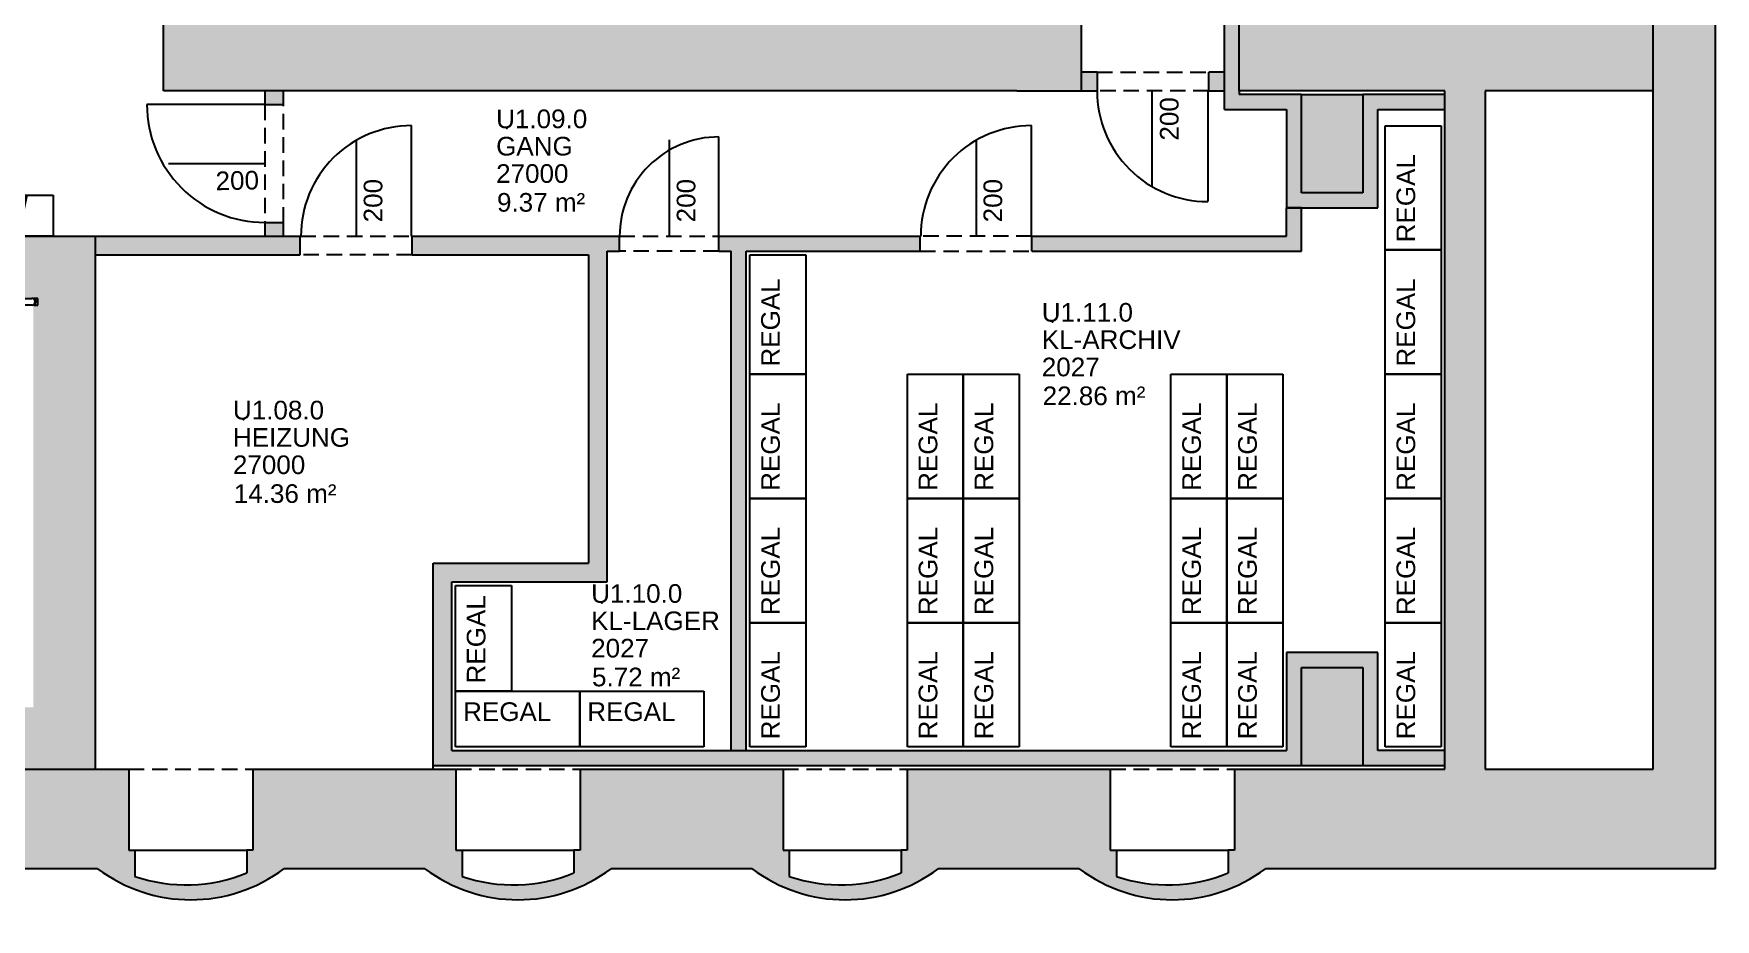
# Model space of a CAD drawing. Header units: centimetres. Extents: x 742 to 3303, y 156 to 2503.
# Drawn here: x 1949 to 3303, y 156 to 868 of the extents above; entities that cross this region are included whole.
import ezdxf
from ezdxf.enums import TextEntityAlignment as Align

# ---------------------------------------------------------------- set-up
doc = ezdxf.new("R2010")
doc.units = ezdxf.units.CM
doc.header["$LTSCALE"] = 50
doc.linetypes.add('VERDECKT', pattern=[0.375, 0.25, -0.125])
for name, color, linetype in [('ARC-Tueren', 5, 'Continuous'), ('ARC-Tueren-nv', 5, 'Continuous'), ('BE-T-PM', 7, 'Continuous'), ('BE-T-RNBVBF', 7, 'Continuous'), ('BS-WA-A-T', 203, 'Continuous'), ('BS-WA-C-NT', 253, 'Continuous'), ('BS-WA-C-T', 253, 'Continuous'), ('BS-WA-S-NT', 201, 'Continuous'), ('BS-WA-S-T', 201, 'Continuous'), ('BS-WA-V-NT', 203, 'VERDECKT'), ('BS-WA-V-T', 203, 'VERDECKT'), ('HB-ZU-MOE-ST', 140, 'Continuous')]:
    doc.layers.add(name, color=color, linetype=linetype)
doc.styles.add('MOE', font='arial.ttf')
doc.styles.add('RNB', font='arial.ttf', dxfattribs={"width": 0.8})
doc.styles.get("Standard").update_dxf_attribs({"font": 'arial.ttf'})

# ---------------------------------------------------------------- blocks, each defined once
blk = doc.blocks.new('RNB-VBF')
at = {"layer": 'BE-T-PM'}
blk.add_point((0, 0), dxfattribs=at)
at = {"layer": 'BE-T-RNBVBF', "style": 'RNB'}
for tag, p in [('RAUM_NUMMER', (-8.6, 0.1)), ('RAUM_BEZEICHNUNG', (-8.6, -21.9)), ('RAUM_NUMMER_OE', (-8.6, -43.9)), ('FLAECHE', (-7.9, -67.1))]:
    blk.add_attdef(tag, p, '', height=15, dxfattribs=at)
for tag, p, height, flags in [('BELEGUNG_MAX', (72.4, -52.8), 2.5, 9), ('BELEGUNG_AUS_MOEBLIERUNGSPLAN', (72.4, -56.9), 2.5, 9), ('BEMERKUNG', (72.4, -69.4), 2.5, 9), ('ID', (72.4, -61.1), 2.5, 9), ('ID_RNB', (72.4, -65.3), 2.5, 9), ('RAUM_NUMMER_PLATZHALTER', (-9.2, -89.3), 15, 1), ('RAUM_HOEHE', (72.4, -73.4), 2.5, 9), ('RAUM_FUNKTION', (72.4, -77.4), 2.5, 9), ('RAUM_AUFBAU', (72.4, -81.4), 2.5, 9), ('RAUM_MIETEINHEIT', (72.4, -85.4), 2.5, 9), ('BODENBELAG_AUS_PLAN', (-9.2, -111.3), 15, 1)]:
    blk.add_attdef(tag, p, '', height=height, dxfattribs=dict(at, flags=flags))
blk = doc.blocks.new('*U6')
for p, q in [((0, 0), (96, 0)), ((0, -45), (0, 0)), ((96, 0), (96, -45)), ((96, -45), (0, -45))]:
    blk.add_line(p, q)
at = {"style": 'MOE'}
blk.add_attdef('BEZEICHNUNG', (6.1, -24.1), '', height=15, dxfattribs=at)
for tag, p, flags in [('LAENGE1', (7.7, -61.2), 3), ('BREITE1', (7.6, -76.7), 3), ('HOEHE', (7.7, -91.8), 1), ('INVENTARNUMMER', (7.7, -107.2), 1), ('HERSTELLER', (7.7, -122.2), 1), ('DB_ID', (7.7, -137.2), 1), ('BEMERKUNG', (7.7, -155.4), 1)]:
    blk.add_attdef(tag, p, '', height=12.5, dxfattribs=dict(at, flags=flags))
blk = doc.blocks.new('*U7')
for p, q in [((0, 0), (100, 0)), ((0, -45), (0, 0)), ((100, 0), (100, -45)), ((100, -45), (0, -45))]:
    blk.add_line(p, q)
at = {"style": 'MOE'}
blk.add_attdef('BEZEICHNUNG', (6.1, -24.1), '', height=15, dxfattribs=at)
for tag, p, flags in [('LAENGE1', (7.7, -61.2), 3), ('BREITE1', (7.6, -76.7), 3), ('HOEHE', (7.7, -91.8), 1), ('INVENTARNUMMER', (7.7, -107.2), 1), ('HERSTELLER', (7.7, -122.2), 1), ('DB_ID', (7.7, -137.2), 1), ('BEMERKUNG', (7.7, -155.4), 1)]:
    blk.add_attdef(tag, p, '', height=12.5, dxfattribs=dict(at, flags=flags))
blk = doc.blocks.new('*U8')
for p, q in [((0, 0), (85, 0)), ((0, -45), (0, 0)), ((85, 0), (85, -45)), ((85, -45), (0, -45))]:
    blk.add_line(p, q)
at = {"style": 'MOE'}
blk.add_attdef('BEZEICHNUNG', (6.1, -24.1), '', height=15, dxfattribs=at)
for tag, p, flags in [('LAENGE1', (7.7, -61.2), 3), ('BREITE1', (7.6, -76.7), 3), ('HOEHE', (7.7, -91.8), 1), ('INVENTARNUMMER', (7.7, -107.2), 1), ('HERSTELLER', (7.7, -122.2), 1), ('DB_ID', (7.7, -137.2), 1), ('BEMERKUNG', (7.7, -155.4), 1)]:
    blk.add_attdef(tag, p, '', height=12.5, dxfattribs=dict(at, flags=flags))
blk = doc.blocks.new('*U32')
at = {"layer": 'ARC-Tueren'}
blk.add_line((-47, -28.3), (-47, -123.3), dxfattribs=at)
blk.add_arc((-47, -28.3), 95, 270, 0, dxfattribs=at)
at = {"layer": 'ARC-Tueren-nv'}
blk.add_line((0.5, -105.9), (0.5, -28.3), dxfattribs=at)
at = {"layer": 'ARC-Tueren-nv', "flags": 1}
for tag, p in [('TUERTYP', (-98.6, 40.2)), ('FLAECHE', (-98.6, 31.6)), ('DORNMASS', (-98.6, 23.1)), ('ANSCHLAGTYP', (-98.6, 14.5)), ('MATERIAL', (-98.6, 5.9)), ('FARBE', (-98.6, -2.6))]:
    blk.add_attdef(tag, p, '', height=5, dxfattribs=at)
at = {"layer": 'ARC-Tueren-nv'}
for tag, p in [('BRANDSCHUTZ-KL', (1.3, 4.2)), ('BEMERKUNG', (4.2, -11.2)), ('TUER-NR', (0.6, -14.2))]:
    blk.add_attdef(tag, text='', height=12.5, dxfattribs=at).set_placement(p, align=Align.CENTER)
at = {"layer": 'ARC-Tueren-nv', "flags": 2}
blk.add_attdef('BREITE1', (-5, -68.5), '', height=15, rotation=91.3087, dxfattribs=at)
at = {"layer": 'ARC-Tueren-nv'}
blk.add_attdef('HOEHE', (22.1, -67.9), '', height=15, rotation=91.3087, dxfattribs=at)
blk = doc.blocks.new('*U34')
at = {"layer": 'ARC-Tueren'}
blk.add_line((-44, -28.3), (-44, -117.4), dxfattribs=at)
blk.add_arc((-44, -28.3), 89.1, 270, 0, dxfattribs=at)
at = {"layer": 'ARC-Tueren-nv'}
blk.add_line((0.5, -105.9), (0.5, -28.3), dxfattribs=at)
at = {"layer": 'ARC-Tueren-nv', "flags": 1}
for tag, p in [('TUERTYP', (-98.6, 40.2)), ('FLAECHE', (-98.6, 31.6)), ('DORNMASS', (-98.6, 23.1)), ('ANSCHLAGTYP', (-98.6, 14.5)), ('MATERIAL', (-98.6, 5.9)), ('FARBE', (-98.6, -2.6))]:
    blk.add_attdef(tag, p, '', height=5, dxfattribs=at)
at = {"layer": 'ARC-Tueren-nv'}
for tag, p in [('BRANDSCHUTZ-KL', (1.3, 4.2)), ('BEMERKUNG', (4.2, -11.2)), ('TUER-NR', (0.6, -14.2))]:
    blk.add_attdef(tag, text='', height=12.5, dxfattribs=at).set_placement(p, align=Align.CENTER)
blk.add_attdef('HOEHE', (-20.5, -39.5), '', height=15, rotation=270.0078, dxfattribs=at)
at = {"layer": 'ARC-Tueren-nv', "flags": 2}
blk.add_attdef('BREITE1', (6.6, -39.5), '', height=15, rotation=270.0078, dxfattribs=at)
blk = doc.blocks.new('*U35')
at = {"layer": 'ARC-Tueren'}
blk.add_line((-39.5, -28.3), (-39.5, -108.3), dxfattribs=at)
blk.add_arc((-39.5, -28.3), 80, 270, 0, dxfattribs=at)
at = {"layer": 'ARC-Tueren-nv'}
blk.add_line((0.5, -105.9), (0.5, -28.3), dxfattribs=at)
at = {"layer": 'ARC-Tueren-nv', "flags": 1}
for tag, p in [('TUERTYP', (-98.6, 40.2)), ('FLAECHE', (-98.6, 31.6)), ('DORNMASS', (-98.6, 23.1)), ('ANSCHLAGTYP', (-98.6, 14.5)), ('MATERIAL', (-98.6, 5.9)), ('FARBE', (-98.6, -2.6))]:
    blk.add_attdef(tag, p, '', height=5, dxfattribs=at)
at = {"layer": 'ARC-Tueren-nv'}
for tag, p in [('BRANDSCHUTZ-KL', (1.3, 4.2)), ('BEMERKUNG', (4.2, -11.2)), ('TUER-NR', (0.6, -14.2))]:
    blk.add_attdef(tag, text='', height=12.5, dxfattribs=at).set_placement(p, align=Align.CENTER)
blk.add_attdef('HOEHE', (-20.5, -39.5), '', height=15, rotation=270.0078, dxfattribs=at)
at = {"layer": 'ARC-Tueren-nv', "flags": 2}
blk.add_attdef('BREITE1', (6.6, -39.5), '', height=15, rotation=270.0078, dxfattribs=at)
blk = doc.blocks.new('*U36')
at = {"layer": 'ARC-Tueren'}
blk.add_line((45.1, -28.3), (45.1, -117.4), dxfattribs=at)
blk.add_arc((45.1, -28.3), 89.1, 180, 270, dxfattribs=at)
at = {"layer": 'ARC-Tueren-nv'}
blk.add_line((0.5, -105.9), (0.5, -28.3), dxfattribs=at)
at = {"layer": 'ARC-Tueren-nv', "flags": 1}
for tag, p in [('TUERTYP', (-98.6, 40.2)), ('FLAECHE', (-98.6, 31.6)), ('DORNMASS', (-98.6, 23.1)), ('ANSCHLAGTYP', (-98.6, 14.5)), ('MATERIAL', (-98.6, 5.9)), ('FARBE', (-98.6, -2.6))]:
    blk.add_attdef(tag, p, '', height=5, dxfattribs=at)
at = {"layer": 'ARC-Tueren-nv'}
for tag, p in [('BRANDSCHUTZ-KL', (1.3, 4.2)), ('BEMERKUNG', (4.2, -11.2)), ('TUER-NR', (0.6, -14.2))]:
    blk.add_attdef(tag, text='', height=12.5, dxfattribs=at).set_placement(p, align=Align.CENTER)
at = {"layer": 'ARC-Tueren-nv', "flags": 2}
blk.add_attdef('BREITE1', (-5.5, -68.3), '', height=15, rotation=90.0078, dxfattribs=at)
at = {"layer": 'ARC-Tueren-nv'}
blk.add_attdef('HOEHE', (21.6, -68.3), '', height=15, rotation=90.0078, dxfattribs=at)
blk = doc.blocks.new('*U61')
at = {"layer": 'ARC-Tueren'}
for p, q in [((-78.2, -6.2), (-78.2, -11.6)), ((-75.2, -6.2), (-78.2, -6.2)), ((-78.2, -11.6), (-75.2, -11.6)), ((-73.5, -6.2), (65, -6.2)), ((-66.6, -11.6), (-73.5, -11.6)), ((-66.6, -74.9), (-66.6, -11.6)), ((63.4, -11.6), (-66.6, -11.6)), ((63.4, -11.6), (63.4, -74.9)), ((63.4, -11.6), (65, -11.6)), ((65, -6.2), (65, -11.6)), ((67, -11.6), (67, -6.2)), ((67, -6.2), (73.8, -6.2)), ((73.8, -11.6), (67, -11.6)), ((73.8, -6.2), (73.8, -11.6)), ((-90.7, -94.6), (-90.7, -61.6)), ((-90.7, -61.6), (-66.6, -61.6)), ((-58.7, -61.6), (-63.7, -78.6)), ((55.5, -61.6), (-58.7, -61.6)), ((59.8, -78.6), (55.5, -61.6)), ((84.3, -61.6), (63.4, -61.6)), ((84.3, -61.6), (84.3, -94.6)), ((-66.2, -78.6), (-69.7, -94.6)), ((-65.2, -78.6), (-68.7, -94.6)), ((-66.6, -74.9), (-64.1, -74.9)), ((-66.2, -78.6), (63.3, -78.6)), ((-64.1, -74.9), (-64.1, -78.6)), ((60.7, -74.9), (60.7, -78.5)), ((60.7, -74.9), (63.4, -74.9)), ((63.4, -78.5), (60.7, -78.5)), ((63.3, -94.6), (63.3, -78.6)), ((63.4, -78.5), (63.4, -94.6)), ((84.3, -94.6), (-90.7, -94.6)), ((-67.4, -94.6), (-67.4, -99.7)), ((-64.4, -97.7), (-64.4, -94.6)), ((-21.8, -94.6), (-21.8, -97.6)), ((-17.9, -94.7), (-17.9, -98.7)), ((-13.4, -97.6), (-13.4, -94.6)), ((-12.9, -98.7), (-12.9, -94.7)), ((-5.9, -94.6), (-5.9, -97.6)), ((4.1, -97.6), (4.1, -94.6)), ((46.9, -94.6), (46.9, -96.3)), ((61.9, -94.6), (70.2, -97.3)), ((70.2, -94.6), (70.9, -96.8)), ((73.9, -94.6), (73.3, -96.9)), ((-67.4, -99.7), (-52.4, -99.7)), ((-64.4, -97.7), (-52.4, -97.7)), ((-52.4, -99.7), (-52.4, -97.6)), ((-21.8, -97.6), (-13.4, -97.6)), ((-21.4, -98.7), (-21.4, -100.7)), ((-21.4, -98.7), (3.6, -98.7)), ((3.6, -100.7), (-21.4, -100.7)), ((-19.8, -97.6), (-19.8, -99.6)), ((-19.8, -99.6), (-15.8, -99.6)), ((-15.8, -99.6), (-15.8, -97.6)), ((-5.9, -97.6), (4.1, -97.6)), ((3.6, -98.7), (3.6, -100.7)), ((46.9, -96.3), (71.1, -101.4))]:
    blk.add_line(p, q, dxfattribs=at)
blk.add_circle((72, -99.1), 2.5, dxfattribs=at)
for radius, start, end in [(3.2, 122.4613, 237.5372), (2.7, 89.8688, 269.9348)]:
    blk.add_arc((-73.5, -8.9), radius, start, end, dxfattribs=at)
at = {"layer": 'ARC-Tueren-nv'}
blk.add_line((0, -47.6), (0, -149.4), dxfattribs=at)
at = {"layer": 'ARC-Tueren-nv', "flags": 1}
for tag, p in [('TUERTYP', (-112.2, 43.9)), ('FLAECHE', (-112.2, 35.3)), ('DORNMASS', (-112.2, 26.8)), ('ANSCHLAGTYP', (-112.2, 18.2)), ('MATERIAL', (-112.2, 9.6)), ('FARBE', (-112.2, 1.1)), ('BEMERKUNG', (-112.2, -7.5))]:
    blk.add_attdef(tag, p, '', height=5, dxfattribs=at)
at = {"layer": 'ARC-Tueren-nv'}
for tag, p in [('BRANDSCHUTZ-KL', (-6.2, -6.6)), ('TUER-NR', (-2.4, -22.1))]:
    blk.add_attdef(tag, text='', height=12.5, dxfattribs=at).set_placement(p, align=Align.CENTER)
blk.add_attdef('HOEHE', (-21.9, -107.1), '', height=15, rotation=270, dxfattribs=at)
at = {"layer": 'ARC-Tueren-nv', "flags": 2}
blk.add_attdef('BREITE1', (4.8, -107.1), '', height=15, rotation=270, dxfattribs=at)

msp = doc.modelspace()

# ---------------------------------------------------------------- hatches: boundary and pattern name
at = {"layer": 'BS-WA-C-NT'}
h = msp.add_hatch(color=256, dxfattribs=at)
h.paths.add_polyline_path([(2662.3, 705.3), (2500.3, 705.3), (2500.3, 693.3), (2510.3, 693.3), (2510.3, 291.3), (2522.3, 291.3), (2522.3, 693.3), (2662.3, 693.3)])
h.paths.add_polyline_path([(2969.3, 728.3), (2957.3, 728.3), (2957.3, 705.3), (2752.3, 705.3), (2752.3, 693.3), (2969.3, 693.3)])
h.paths.add_polyline_path([(2969.3, 819.3), (2919.3, 819.3), (2919.3, 822.3), (2919.3, 907.2), (2969.3, 907.2), (2969.3, 1272.2), (2740.1, 1272.2), (2740.1, 1260.2), (2957.3, 1260.2), (2957.3, 919.2), (2907.3, 919.2), (2907.3, 907.2), (2907.3, 807.3), (2957.3, 807.3), (2957.3, 728.3), (2969.3, 728.3), (3030.8, 728.3), (3030.8, 807.3), (3084.8, 807.3), (3084.8, 819.3), (3018.8, 819.3), (3018.8, 740.3), (2969.3, 740.3)])
h.paths.add_polyline_path([(2907.3, 837.3), (2894.8, 837.3), (2894.8, 822.3), (2907.3, 822.3)], flags=17)
h.paths.add_polyline_path([(2804.8, 837.3), (2792.3, 837.3), (2792.3, 822.3), (2804.8, 822.3)], flags=17)
h = msp.add_hatch(color=256, dxfattribs=at)
h.paths.add_polyline_path([(2163.3, 705.3), (1998.3, 705.3), (1998.3, 690.3), (2163.3, 690.3)])
h.paths.add_polyline_path([(2149.8, 716.3), (2134.8, 716.3), (2134.8, 705.3), (2149.8, 705.3)])
h.paths.add_polyline_path([(2149.8, 822.3), (2134.8, 822.3), (2134.8, 811.3), (2149.8, 811.3)])
h.paths.add_polyline_path([(2420.3, 705.3), (2410.3, 705.3), (2253.3, 705.3), (2253.3, 690.3), (2395.3, 690.3), (2395.3, 442.3), (2285.3, 442.3), (2270.3, 442.3), (2270.3, 279.3), (2969.3, 279.3), (2969.3, 358.3), (3018.8, 358.3), (3018.8, 279.3), (3084.8, 279.3), (3084.8, 291.3), (3030.8, 291.3), (3030.8, 370.3), (2957.3, 370.3), (2957.3, 291.3), (2285.3, 291.3), (2285.3, 427.3), (2410.3, 427.3), (2410.3, 442.3), (2410.3, 693.3), (2420.3, 693.3)])
at = {"layer": 'BS-WA-C-T'}
h = msp.add_hatch(color=256, dxfattribs=at)
h.paths.add_polyline_path([(2602.5, 2159.3), (2524.4, 2172.8), (2507.5, 2074.2), (2585.5, 2060.8)])
h.paths.add_polyline_path([(2585.5, 2060.8), (2507.5, 2074.2), (2483.7, 1936.2), (2561.7, 1922.8)])
h.paths.add_polyline_path([(2544.8, 1824.2), (2466.7, 1837.7), (2462.9, 1815.5), (2242.5, 1853.5), (2234.4, 1806.7), (2454.8, 1768.7), (2444.7, 1710.2), (2522.8, 1696.8)])
h.paths.add_polyline_path([(2561.7, 1922.8), (2537.1, 1927), (2520.1, 1828.5), (2544.8, 1824.2)])
h.paths.add_polyline_path([(3302.6, 1546), (2496.8, 1546), (2505.8, 1598.2), (2427.8, 1611.7), (2416.8, 1547.9), (2478, 1466.8), (3252.6, 1466.8), (3252.6, 907.2), (3252.6, 822.3), (3252.6, 276.3), (3117.3, 276.3), (3117.3, 822.3), (3252.6, 822.3), (3252.6, 907.2), (3117.3, 907.2), (3117.3, 1322.2), (3084.8, 1322.2), (3084.8, 907.2), (3011.6, 907.2), (3011.6, 1322.2), (2710.1, 1322.2), (2710.1, 889.3), (2411.1, 889.3), (2411.1, 1321.1), (2364.1, 1321.1), (2364.1, 909.3), (2053.3, 909.3), (2053.3, 822.3), (2364.1, 822.3), (2740.1, 822.3), (2792.3, 822.3), (2792.3, 907.2), (2740.1, 907.2), (2740.1, 1272.2), (2969.3, 1272.2), (2969.3, 907.2), (2919.3, 907.2), (2919.3, 822.3), (3084.8, 822.3), (3084.8, 819.3), (3084.8, 807.3), (3084.8, 276.3), (2915.4, 276.3), (2915.4, 211.3), (2910.4, 211.3), (2910.4, 196.3), (2910.4, 192.9, -0.181689), (2820.4, 190.1), (2820.4, 196.3), (2820.4, 211.3), (2815.4, 211.3), (2815.4, 276.3), (2652, 276.3), (2652, 211.3), (2647, 211.3), (2647, 196.3), (2647, 192.9, -0.181689), (2557, 190.1), (2557, 196.3), (2557, 211.3), (2552, 211.3), (2552, 276.3), (2388.6, 276.3), (2388.6, 211.3), (2383.6, 211.3), (2383.6, 196.3), (2383.6, 192.9, -0.181689), (2293.6, 190.1), (2293.6, 196.3), (2293.6, 211.3), (2288.6, 211.3), (2288.6, 276.3), (2125.2, 276.3), (2125.2, 211.3), (2120.2, 211.3), (2120.2, 196.3), (2120.2, 192.9, -0.181689), (2030.2, 190.1), (2030.2, 196.3), (2030.2, 211.3), (2025.2, 211.3), (2025.2, 276.3), (1861.8, 276.3), (1861.8, 211.3), (1856.8, 211.3), (1856.8, 196.3), (1856.8, 192.9, -0.181689), (1766.8, 190.1), (1766.8, 196.3), (1766.8, 211.3), (1761.8, 211.3), (1761.8, 276.3), (1629.8, 276.3), (1629.8, 260.5), (1404.8, 260.5), (1404.8, 195.5), (1399.8, 195.5), (1399.8, 180.5), (1399.8, 177.1, -0.181689), (1309.8, 174.3), (1309.8, 180.5), (1309.8, 195.5), (1304.8, 195.5), (1304.8, 260.5), (1075.6, 260.5), (989.4, 379.4), (1029.9, 614.6), (965.8, 625.6), (966.7, 630.6), (951.9, 633.1), (945.8, 634.2, -0.181689), (963.8, 722.4), (967.2, 721.8), (982, 719.3), (982.8, 724.2), (1046.9, 713.1), (1065.7, 822.3), (1157.2, 822.3), (1157.2, 909.3), (1106.5, 909.3), (1132.7, 1061.6), (1068.7, 1072.7), (1069.5, 1077.6), (1054.8, 1080.1), (1048.6, 1081.2, -0.181689), (1066.7, 1169.4), (1070, 1168.8), (1084.8, 1166.3), (1085.7, 1171.2), (1149.7, 1160.2), (1183.9, 1358.5), (1105.1, 1372.1), (1075.1, 1198.4, 0.333333), (1049.7, 1050.6), (1037.2, 978.2), (1012.1, 982.5), (972.3, 751.4, 0.333333), (946.8, 603.5), (904.8, 359.7), (1034.8, 180.5), (1279.8, 180.5, 0.333333), (1429.8, 180.5), (1674.8, 180.5), (1674.8, 196.3), (1736.8, 196.3, 0.333333), (1886.8, 196.3), (2000.2, 196.3, 0.333333), (2150.2, 196.3), (2263.6, 196.3, 0.333333), (2413.6, 196.3), (2527, 196.3, 0.333333), (2677, 196.3), (2790.4, 196.3, 0.333333), (2940.4, 196.3), (3302.6, 196.3), (3302.6, 1474.3)])
h = msp.add_hatch(color=256, dxfattribs=at)
h.paths.add_polyline_path([(2001.1, 1527.2), (1991.9, 1474), (2364.1, 1409.9), (2364.1, 1391.8), (2364.1, 1321.1), (2411.1, 1321.1), (2411.1, 1364.5), (2331.3, 1470.4)])
h.paths.add_polyline_path([(1798.3, 822.3), (1081.2, 822.3), (1005.5, 382.7), (1082.7, 276.3), (1629.8, 276.3), (1998.3, 276.3), (1998.3, 705.3), (1940.3, 705.3), (1940.3, 655.3), (1948.3, 655.3), (1948.3, 326.3), (1108.1, 326.3), (1058.3, 395), (1123.3, 772.3), (1748.3, 772.3), (1748.3, 655.3), (1810.3, 655.3), (1810.3, 705.3), (1798.3, 705.3)])
h = msp.add_hatch(color=256, dxfattribs=at)
h.paths.add_polyline_path([(3018.8, 358.3), (2969.3, 358.3), (2969.3, 279.3), (3018.8, 279.3)])
h.paths.add_polyline_path([(3018.8, 819.3), (2969.3, 819.3), (2969.3, 740.3), (3018.8, 740.3)])
h.paths.add_polyline_path([(2546.1, 1466.8), (2521.1, 1466.8), (2521.1, 1321.1), (2526.1, 1321.1), (2546.1, 1321.1)])

# ---------------------------------------------------------------- linework, layer by layer
at = {"layer": 'BS-WA-A-T'}
for p, q in [((2030.2, 211.3), (2120.2, 211.3)), ((2293.6, 211.3), (2383.6, 211.3)), ((2557, 211.3), (2647, 211.3)), ((2820.4, 211.3), (2910.4, 211.3))]:
    msp.add_line(p, q, dxfattribs=at)
at = {"layer": 'BS-WA-S-NT'}
for p, q in [((2907.3, 807.3), (2907.3, 919.2)), ((2804.8, 837.3), (2792.3, 837.3)), ((2804.8, 837.3), (2804.8, 822.3)), ((2907.3, 837.3), (2894.8, 837.3)), ((2894.8, 822.3), (2894.8, 837.3)), ((2907.3, 822.3), (2907.3, 837.3)), ((2134.8, 822.3), (2134.8, 811.3)), ((2149.8, 811.3), (2149.8, 822.3)), ((2792.3, 822.3), (2804.8, 822.3)), ((2894.8, 822.3), (2907.3, 822.3)), ((2919.3, 822.3), (2919.3, 819.3)), ((2969.3, 819.3), (2919.3, 819.3)), ((3084.8, 819.3), (3018.8, 819.3)), ((2134.8, 811.3), (2149.8, 811.3)), ((2907.3, 807.3), (2957.3, 807.3)), ((2957.3, 807.3), (2957.3, 728.3)), ((3030.8, 728.3), (3030.8, 807.3)), ((3030.8, 807.3), (3084.8, 807.3)), ((2957.3, 728.3), (3030.8, 728.3)), ((2969.3, 728.3), (2957.3, 728.3)), ((2957.3, 705.3), (2957.3, 728.3)), ((2969.3, 693.3), (2969.3, 728.3)), ((1998.3, 705.3), (2163.3, 705.3)), ((2134.8, 716.3), (2134.8, 705.3)), ((2134.8, 716.3), (2149.8, 716.3)), ((2149.8, 705.3), (2149.8, 716.3)), ((2163.3, 690.3), (2163.3, 705.3)), ((2253.3, 705.3), (2420.3, 705.3)), ((2253.3, 690.3), (2253.3, 705.3)), ((2420.3, 693.3), (2420.3, 705.3)), ((2500.3, 705.3), (2662.3, 705.3)), ((2500.3, 693.3), (2500.3, 705.3)), ((2662.3, 693.3), (2662.3, 705.3)), ((2752.3, 705.3), (2957.3, 705.3)), ((2752.3, 693.3), (2752.3, 705.3)), ((2410.3, 442.3), (2410.3, 693.3)), ((2410.3, 693.3), (2420.3, 693.3)), ((2500.3, 693.3), (2510.3, 693.3)), ((2510.3, 291.3), (2510.3, 693.3)), ((2522.3, 693.3), (2662.3, 693.3)), ((2522.3, 291.3), (2522.3, 693.3)), ((2752.3, 693.3), (2969.3, 693.3)), ((1998.3, 690.3), (2163.3, 690.3)), ((2253.3, 690.3), (2395.3, 690.3)), ((2395.3, 690.3), (2395.3, 442.3)), ((2270.3, 276.3), (2270.3, 442.3)), ((2270.3, 442.3), (2285.3, 442.3)), ((2285.3, 442.3), (2395.3, 442.3)), ((2410.3, 427.3), (2410.3, 442.3)), ((2285.3, 291.3), (2285.3, 427.3)), ((2285.3, 427.3), (2410.3, 427.3)), ((3030.8, 370.3), (2957.3, 370.3)), ((2957.3, 370.3), (2957.3, 291.3)), ((3030.8, 291.3), (3030.8, 370.3)), ((2285.3, 291.3), (2957.3, 291.3)), ((3084.8, 291.3), (3030.8, 291.3)), ((2270.3, 279.3), (2969.3, 279.3)), ((3018.8, 279.3), (3084.8, 279.3))]:
    msp.add_line(p, q, dxfattribs=at)
at = {"layer": 'BS-WA-S-T'}
for p, q in [((3302.6, 196.3), (3302.6, 1474.3)), ((2053.3, 822.3), (2053.3, 909.3)), ((2792.3, 822.3), (2792.3, 907.2)), ((2919.3, 822.3), (2919.3, 907.2)), ((3252.6, 822.3), (3252.6, 907.2)), ((2364.1, 822.3), (2053.3, 822.3)), ((2740.1, 822.3), (2364.1, 822.3)), ((2740.1, 822.3), (2792.3, 822.3)), ((3084.8, 822.3), (2919.3, 822.3)), ((2969.3, 740.3), (2969.3, 819.3)), ((2969.3, 819.3), (3018.8, 819.3)), ((3018.8, 819.3), (3018.8, 740.3)), ((3084.8, 276.3), (3084.8, 822.3)), ((3084.8, 807.3), (3084.8, 819.3)), ((3117.3, 822.3), (3117.3, 276.3)), ((3252.6, 822.3), (3117.3, 822.3)), ((3252.6, 276.3), (3252.6, 822.3)), ((3018.8, 740.3), (2969.3, 740.3)), ((1940.3, 705.3), (1998.3, 705.3)), ((1998.3, 705.3), (1998.3, 276.3)), ((2969.3, 279.3), (2969.3, 358.3)), ((2969.3, 358.3), (3018.8, 358.3)), ((3018.8, 358.3), (3018.8, 279.3)), ((3084.8, 279.3), (3084.8, 291.3)), ((1629.8, 276.3), (2025.2, 276.3)), ((2025.2, 276.3), (2025.2, 211.3)), ((2125.2, 276.3), (2288.6, 276.3)), ((2125.2, 276.3), (2125.2, 211.3)), ((2288.6, 276.3), (2288.6, 211.3)), ((2388.6, 276.3), (2552, 276.3)), ((2388.6, 276.3), (2388.6, 211.3)), ((2552, 276.3), (2552, 211.3)), ((2652, 276.3), (2815.4, 276.3)), ((2652, 276.3), (2652, 211.3)), ((2815.4, 276.3), (2815.4, 211.3)), ((2915.4, 276.3), (3084.8, 276.3)), ((2915.4, 276.3), (2915.4, 211.3)), ((2969.3, 279.3), (3018.8, 279.3)), ((3117.3, 276.3), (3252.6, 276.3)), ((2025.2, 211.3), (2030.2, 211.3)), ((2030.2, 211.3), (2030.2, 196.3)), ((2125.2, 211.3), (2120.2, 211.3)), ((2120.2, 211.3), (2120.2, 196.3)), ((2288.6, 211.3), (2293.6, 211.3)), ((2293.6, 211.3), (2293.6, 196.3)), ((2388.6, 211.3), (2383.6, 211.3)), ((2383.6, 211.3), (2383.6, 196.3)), ((2552, 211.3), (2557, 211.3)), ((2557, 211.3), (2557, 196.3)), ((2652, 211.3), (2647, 211.3)), ((2647, 211.3), (2647, 196.3)), ((2815.4, 211.3), (2820.4, 211.3)), ((2820.4, 211.3), (2820.4, 196.3)), ((2915.4, 211.3), (2910.4, 211.3)), ((2910.4, 211.3), (2910.4, 196.3)), ((2000.2, 196.3), (1886.8, 196.3)), ((2030.2, 196.3), (2030.2, 190.1)), ((2120.2, 196.3), (2120.2, 192.9)), ((2263.6, 196.3), (2150.2, 196.3)), ((2293.6, 196.3), (2293.6, 190.1)), ((2383.6, 196.3), (2383.6, 192.9)), ((2527, 196.3), (2413.6, 196.3)), ((2557, 196.3), (2557, 190.1)), ((2647, 196.3), (2647, 192.9)), ((2790.4, 196.3), (2677, 196.3)), ((2820.4, 196.3), (2820.4, 190.1)), ((2910.4, 196.3), (2910.4, 192.9)), ((3302.6, 196.3), (2940.4, 196.3))]:
    msp.add_line(p, q, dxfattribs=at)
for centre, radius, start, end in [((2075.2, 296.3), 125, 233.1301, 306.8699), ((2071.5, 311.3), 128, 251.1693, 292.36), ((2338.6, 296.3), 125, 233.1301, 306.8699), ((2334.9, 311.3), 128, 251.1693, 292.36), ((2602, 296.3), 125, 233.1301, 306.8699), ((2598.3, 311.3), 128, 251.1693, 292.36), ((2865.4, 296.3), 125, 233.1301, 306.8699), ((2861.7, 311.3), 128, 251.1693, 292.36)]:
    msp.add_arc(centre, radius, start, end, dxfattribs=at)
at = {"layer": 'BS-WA-V-NT'}
for p, q in [((2804.8, 837.3), (2894.8, 837.3)), ((2894.8, 822.3), (2804.8, 822.3)), ((2134.8, 811.3), (2134.8, 716.3)), ((2149.8, 716.3), (2149.8, 811.3)), ((2163.3, 705.3), (2253.3, 705.3)), ((2420.3, 705.3), (2500.3, 705.3)), ((2752.3, 705.3), (2662.3, 705.3)), ((2500.3, 693.3), (2420.3, 693.3)), ((2662.3, 693.3), (2752.3, 693.3)), ((2253.3, 690.3), (2163.3, 690.3))]:
    msp.add_line(p, q, dxfattribs=at)
at = {"layer": 'BS-WA-V-T'}
for p, q in [((2025.2, 276.3), (2125.2, 276.3)), ((2288.6, 276.3), (2388.6, 276.3)), ((2552, 276.3), (2652, 276.3)), ((2815.4, 276.3), (2915.4, 276.3))]:
    msp.add_line(p, q, dxfattribs=at)

# ---------------------------------------------------------------- block references
at = {"layer": 'ARC-Tueren'}
ref = msp.add_blockref('*U36', (2848.8, 850.6), dxfattribs=dict(at, rotation=359.9921943135569))
ref.add_attrib('HOEHE', '200', (2870.4, 782.3), dxfattribs={"layer": 'ARC-Tueren-nv', "height": 15, "rotation": 90})
ref = msp.add_blockref('*U32', (2163.1, 764.4), dxfattribs=dict(at, rotation=269.9921943135569))
ref.add_attrib('HOEHE', '200', (2095.3, 742.3), dxfattribs={"layer": 'ARC-Tueren-nv', "height": 15, "rotation": 1.3009})
ref = msp.add_blockref('*U61', (1873.7, 643.7), dxfattribs=dict(at, rotation=180))
ref.add_attrib('HOEHE', '250', (1895.6, 750.8), dxfattribs={"layer": 'ARC-Tueren-nv', "height": 15, "rotation": 90})
ref = msp.add_blockref('*U34', (2208.9, 677), dxfattribs=dict(at, rotation=179.9921943135569))
ref.add_attrib('HOEHE', '200', (2229.4, 716.5), dxfattribs={"layer": 'ARC-Tueren-nv', "height": 15, "rotation": 90})
ref = msp.add_blockref('*U35', (2460.9, 677), dxfattribs=dict(at, rotation=179.9921943135569))
ref.add_attrib('HOEHE', '200', (2481.4, 716.5), dxfattribs={"layer": 'ARC-Tueren-nv', "height": 15, "rotation": 90})
ref = msp.add_blockref('*U34', (2707.9, 677), dxfattribs=dict(at, rotation=179.9921943135569))
ref.add_attrib('HOEHE', '200', (2728.4, 716.5), dxfattribs={"layer": 'ARC-Tueren-nv', "height": 15, "rotation": 90})
at = {"layer": 'BE-T-RNBVBF'}
for p, values in [((2329.6, 792.2), {'RAUM_NUMMER': 'U1.09.0', 'RAUM_BEZEICHNUNG': 'GANG', 'RAUM_NUMMER_OE': '27000', 'FLAECHE': '9.37 m²'}), ((2768.9, 636.5), {'RAUM_NUMMER': 'U1.11.0', 'RAUM_BEZEICHNUNG': 'KL-ARCHIV', 'RAUM_NUMMER_OE': '2027', 'FLAECHE': '22.86 m²'}), ((2117.7, 557.8), {'RAUM_NUMMER': 'U1.08.0', 'RAUM_BEZEICHNUNG': 'HEIZUNG', 'RAUM_NUMMER_OE': '27000', 'FLAECHE': '14.36 m²'}), ((2406.1, 410.2), {'RAUM_NUMMER': 'U1.10.0', 'RAUM_BEZEICHNUNG': 'KL-LAGER', 'RAUM_NUMMER_OE': '2027', 'FLAECHE': '5.72 m²'})]:
    msp.add_blockref('RNB-VBF', p, dxfattribs=at).add_auto_attribs(values)
at = {"layer": 'HB-ZU-MOE-ST', "ltscale": 100, "rotation": 90}
for name, p in [('*U7', (3036.8, 694.3)), ('*U7', (3036.8, 594.3)), ('*U6', (2525.3, 594.3)), ('*U7', (2525.3, 494.3)), ('*U7', (2652.1, 494.3)), ('*U7', (2697.1, 494.3)), ('*U7', (2864.3, 494.3)), ('*U7', (2909.3, 494.3)), ('*U7', (3036.8, 494.3)), ('*U7', (2525.3, 394.3)), ('*U7', (2652.1, 394.3)), ('*U7', (2697.1, 394.3)), ('*U7', (2864.3, 394.3)), ('*U7', (2909.3, 394.3)), ('*U7', (3036.8, 394.3)), ('*U8', (2288.3, 339.3)), ('*U7', (2525.3, 294.3)), ('*U7', (2652.1, 294.3)), ('*U7', (2697.1, 294.3)), ('*U7', (2864.3, 294.3)), ('*U7', (2909.3, 294.3)), ('*U7', (3036.8, 294.3))]:
    msp.add_blockref(name, p, dxfattribs=at).add_auto_attribs({'BEZEICHNUNG': 'REGAL'})
at = {"layer": 'HB-ZU-MOE-ST', "ltscale": 100}
for p in [(2288.3, 339.3), (2388.3, 339.3)]:
    msp.add_blockref('*U7', p, dxfattribs=at).add_auto_attribs({'BEZEICHNUNG': 'REGAL'})

doc.saveas('drawing.dxf')
